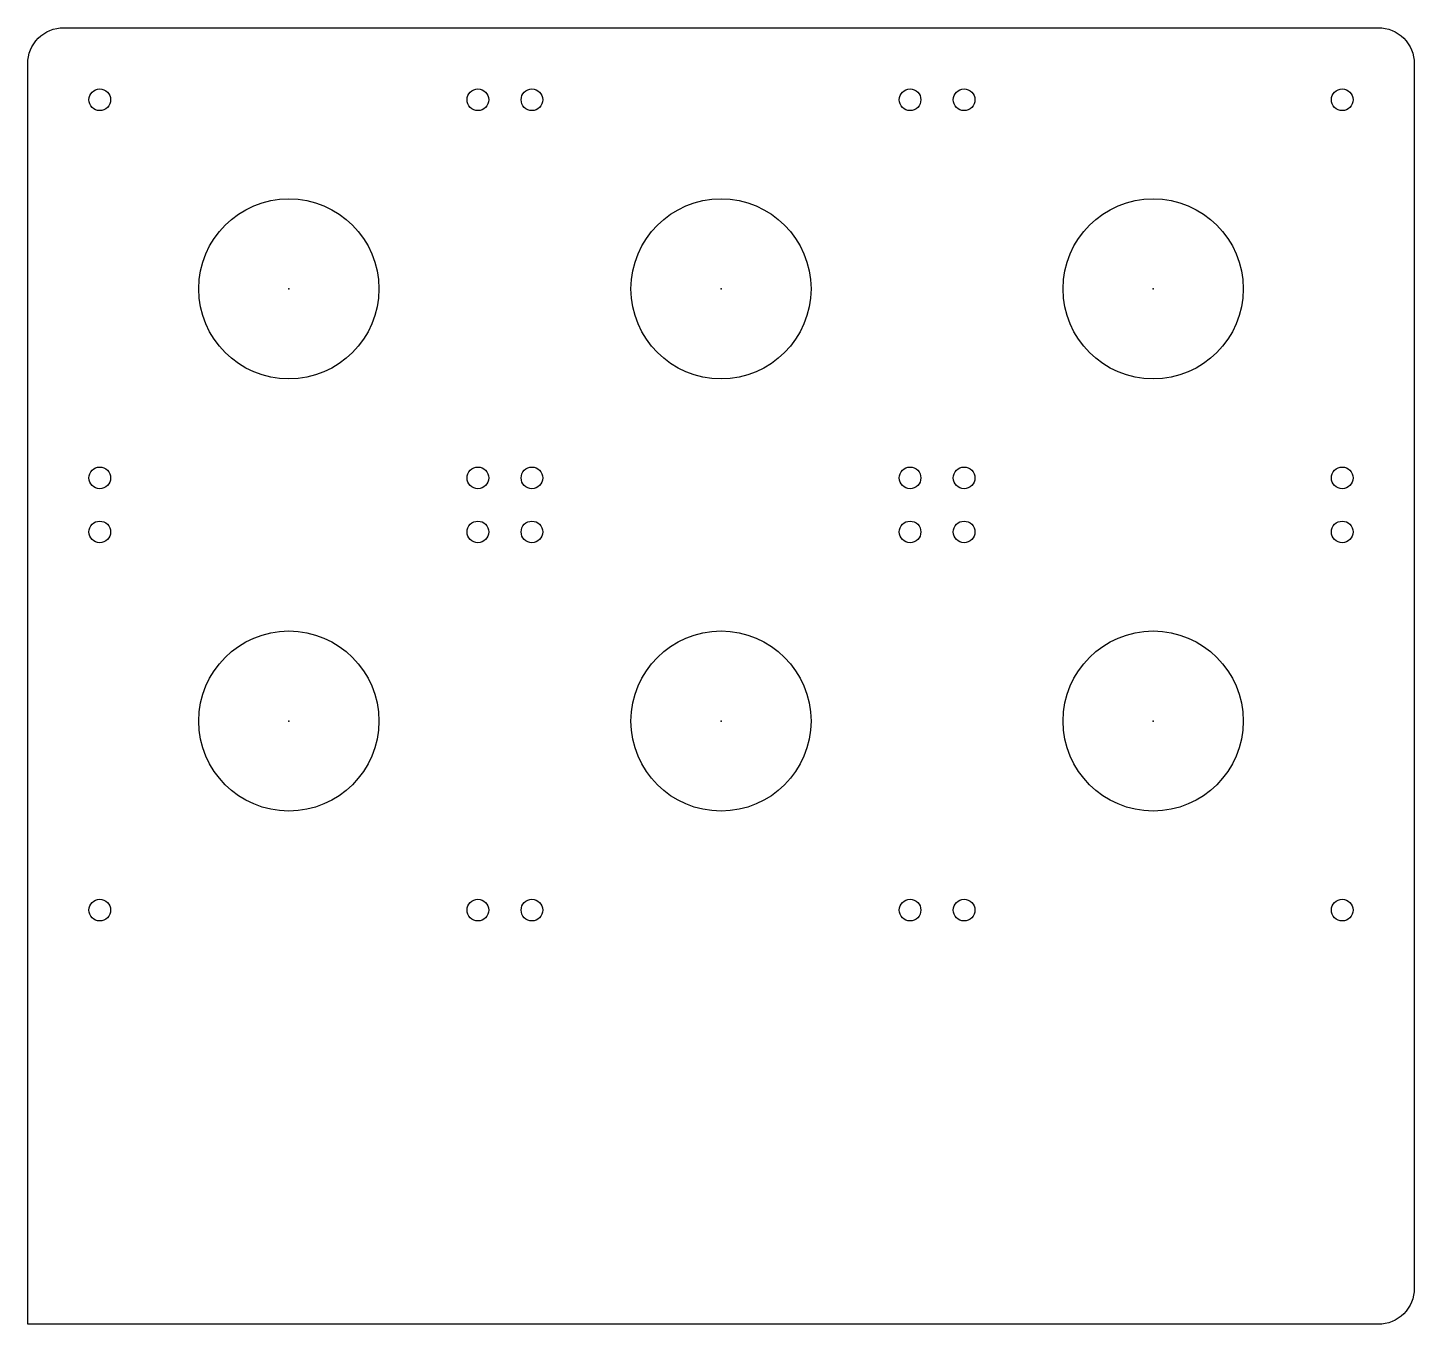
# Model space of a CAD drawing. Header units: millimetres. Extents: x -72 to 312, y -168 to 192.
import ezdxf

# ---------------------------------------------------------------- set-up
doc = ezdxf.new("R2010")
doc.units = ezdxf.units.MM
doc.layers.get('0').update_dxf_attribs({"linetype": 'CONTINUOUS'})

msp = doc.modelspace()

# ---------------------------------------------------------------- linework, layer by layer
msp.add_lwpolyline([(-62.5, 192.5), (302.5, 192.5, -0.414214), (312.5, 182.5), (312.5, -157.5, -0.414214), (302.5, -167.5), (-72.5, -167.5), (-72.5, 182.5, -0.414214)], format="xyb", close=True)
for centre, radius in [((-52.5, 172.5), 3), ((52.5, 172.5), 3), ((67.5, 172.5), 3), ((172.5, 172.5), 3), ((187.5, 172.5), 3), ((292.5, 172.5), 3), ((0, 120), 25), ((120, 120), 25), ((240, 120), 25), ((-52.5, 67.5), 3), ((52.5, 67.5), 3), ((67.5, 67.5), 3), ((172.5, 67.5), 3), ((187.5, 67.5), 3), ((292.5, 67.5), 3), ((-52.5, 52.5), 3), ((52.5, 52.5), 3), ((67.5, 52.5), 3), ((172.5, 52.5), 3), ((187.5, 52.5), 3), ((292.5, 52.5), 3), ((0, 0), 25), ((120, 0), 25), ((240, 0), 25), ((-52.5, -52.5), 3), ((52.5, -52.5), 3), ((67.5, -52.5), 3), ((172.5, -52.5), 3), ((187.5, -52.5), 3), ((292.5, -52.5), 3)]:
    msp.add_circle(centre, radius)
for p in [(0, 120), (120, 120), (240, 120), (0, 0), (120, 0), (240, 0)]:
    msp.add_point(p)

doc.saveas('drawing.dxf')
